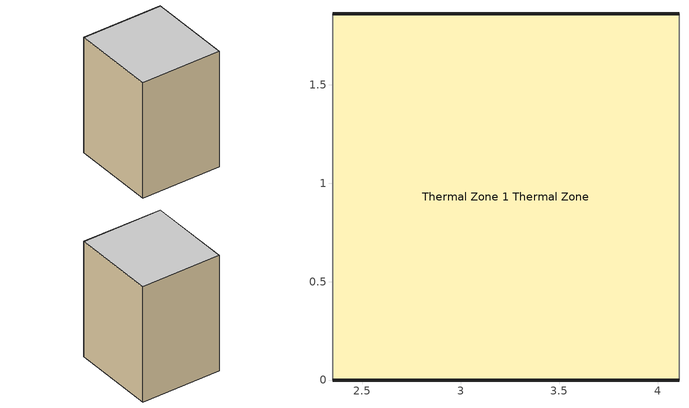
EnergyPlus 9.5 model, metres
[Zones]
Thermal Zone 1 Thermal Zone
 floor adiabatic (Lamina): 4.11,1.86 4.11,0 2.35,0 2.35,1.86 z0
 wall outside (EPS): 2.35,0 4.11,0 z0:2.6
 wall outside (SC-Lamina): 4.11,1.86 2.35,1.86 z0:2.6
 wall adiabatic (Lamina): 2.35,1.86 2.35,0 / 4.11,0 4.11,1.86 z0:2.6
 ceiling adiabatic (Lamina): 4.11,0 4.11,1.86 2.35,1.86 2.35,0 z2.6
[Building]
Building 1: Minimum Number of Warmup Days=20
[Site:Location]
Temixco: Latitude {deg}=18.85; Longitude {deg}=-99.14; Time Zone {hr}=-6; Elevation {m}=1280
[Material] Roughness=Smooth
Name | Thickness {m} | Conductivity {W/m-K} | Density {kg/m3} | Specific Heat {J/kg-K} | Thermal Absorptance | Solar Absorptance | Visible Absorptance
EPS | 0.11 | 0.035 | 25 | 1400 | 1e-07 | 0.3 | 0.3
laminaJR | 0.005 | 50 | 7300 | 240 | 0.9 | 0.7 | 0.7
[Material:NoMass]
Lamina: Roughness=Smooth; Thermal Resistance {m2-K/W}=0.001; Thermal Absorptance=1e-007; Solar Absorptance=0.7; Visible Absorptance=0.7
[Construction]
EPS: EPS
Lamina: Lamina
SC-Lamina: laminaJR
[Zone]
Thermal Zone 1 Thermal Zone
